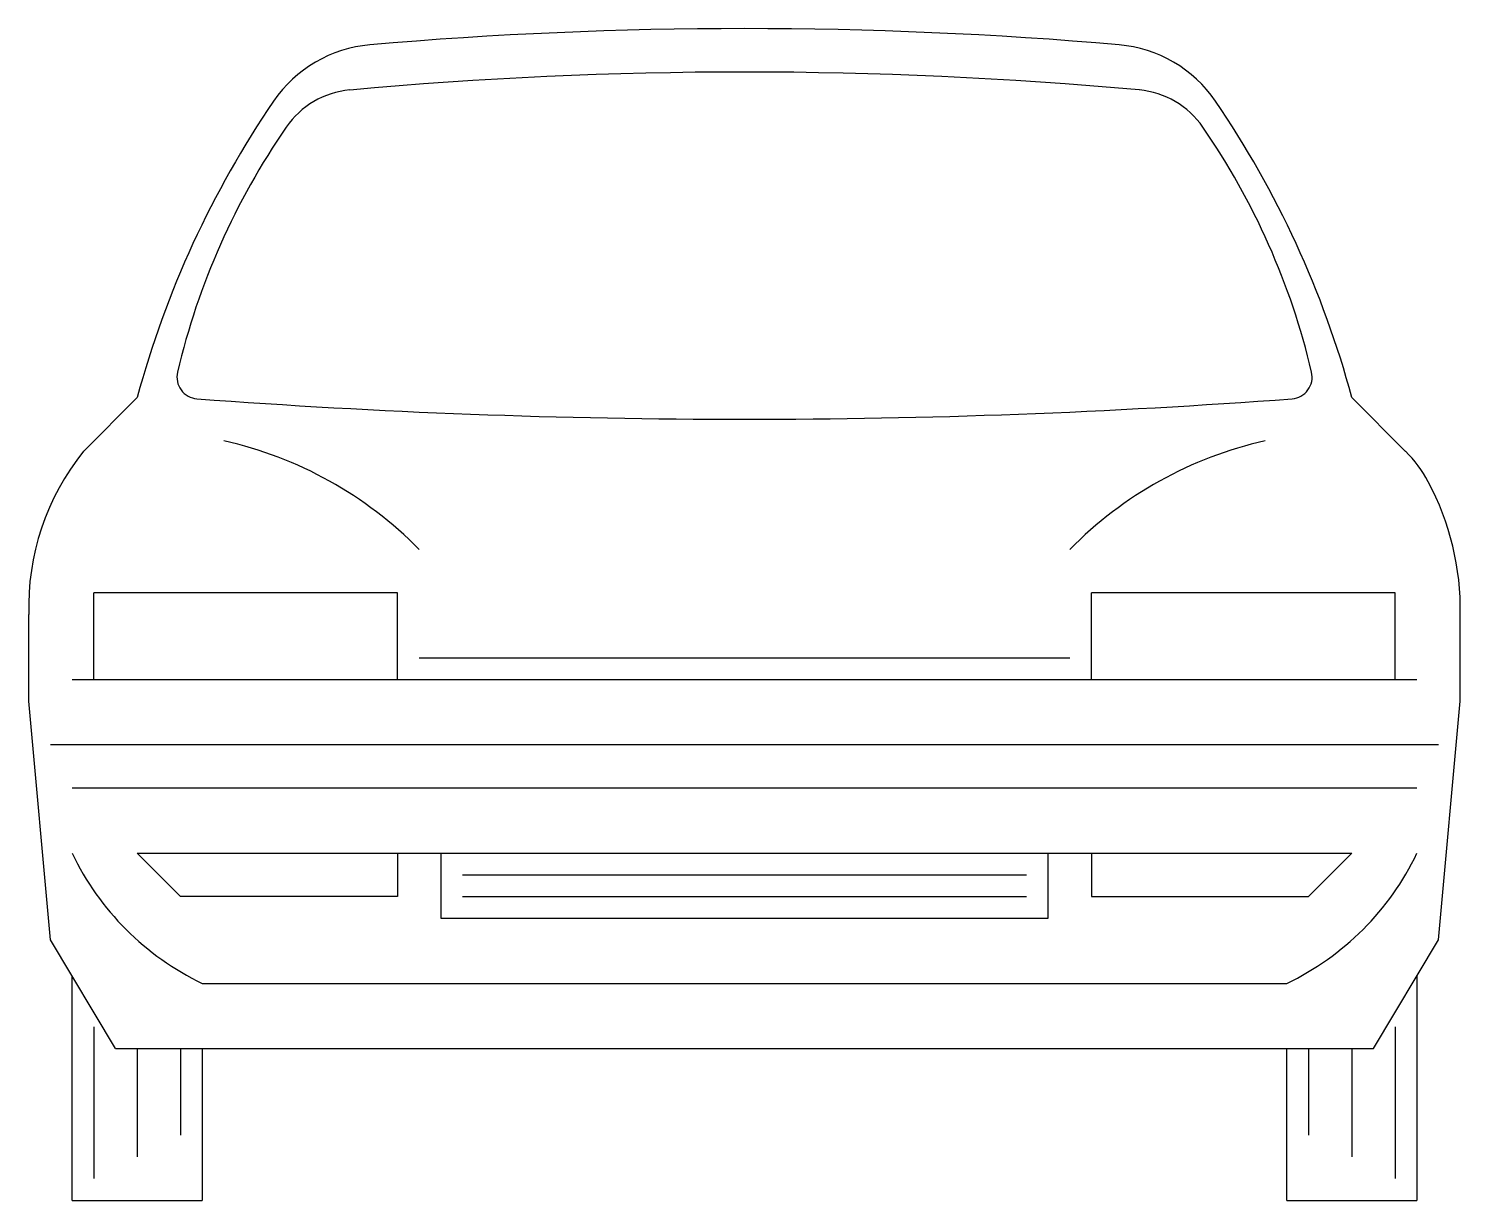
# Model space of a CAD drawing. Extents: x 0 to 1.68, y 0 to 1.37.
import ezdxf

# ---------------------------------------------------------------- set-up
doc = ezdxf.new("R2010")
doc.units = 0
doc.header["$MEASUREMENT"] = 0
doc.layers.add('01', color=1, linetype='CONTINUOUS')
doc.layers.add('02', color=2, linetype='CONTINUOUS')

msp = doc.modelspace()

# ---------------------------------------------------------------- linework, layer by layer
at = {"layer": '01'}
for p, q in [((0.4318, 0.7112), (0.0762, 0.7112)), ((0.0762, 0.6096), (0.0762, 0.7112)), ((0.4318, 0.6096), (0.4318, 0.7112)), ((1.6002, 0.7112), (1.2446, 0.7112)), ((1.2446, 0.6096), (1.2446, 0.7112)), ((1.6002, 0.6096), (1.6002, 0.7112)), ((0.4572, 0.635), (1.2192, 0.635)), ((0.0508, 0.6096), (1.6256, 0.6096)), ((1.651, 0.5334), (0.0254, 0.5334)), ((1.6256, 0.4826), (0.0508, 0.4826)), ((0.1778, 0.3556), (0.127, 0.4064)), ((0.127, 0.4064), (1.5494, 0.4064)), ((0.4318, 0.4064), (0.4318, 0.3556)), ((0.4826, 0.4064), (0.4826, 0.3302)), ((1.1938, 0.3302), (1.1938, 0.4064)), ((1.2446, 0.4064), (1.2446, 0.3556)), ((1.4986, 0.3556), (1.5494, 0.4064)), ((0.508, 0.381), (1.1684, 0.381)), ((0.4318, 0.3556), (0.1778, 0.3556)), ((0.508, 0.3556), (1.1684, 0.3556)), ((1.2446, 0.3556), (1.4986, 0.3556)), ((0.4826, 0.3302), (1.1938, 0.3302)), ((0.2032, 0.254), (1.4732, 0.254)), ((0.0762, 0.2032), (0.0762, 0.0254)), ((1.6002, 0.2032), (1.6002, 0.0254)), ((0.127, 0.1778), (0.127, 0.0508)), ((0.1778, 0.1778), (0.1778, 0.0762)), ((1.4986, 0.1778), (1.4986, 0.0762)), ((1.5494, 0.1778), (1.5494, 0.0508))]:
    msp.add_line(p, q, dxfattribs=at)
for centre, radius, start, end in [((0.8382, -3.7719), 5.0927, 84.7937, 95.2082), ((0.3851, 1.1986), 0.1016, 95.2082, 145.3712), ((1.2913, 1.1986), 0.1016, 34.6288, 84.7918), ((0.9979, 0.7754), 0.8463, 145.3712, 166.7412), ((0.6785, 0.7754), 0.8463, 13.2588, 34.6288), ((0.1989, 0.9637), 0.0254, 166.7412, 265.7231), ((1.4775, 0.9637), 0.0254, 274.2769, 13.2588), ((0.8382, 9.5123), 8.5979, 265.72306, 274.27694), ((0.1276, 0.4379), 0.4623, 44.5158, 77.375), ((1.5488, 0.4379), 0.4623, 102.625, 135.4842), ((0.3429, 0.5461), 0.3238, 205.56, 244.44), ((1.3335, 0.5461), 0.3238, 295.56, 334.44)]:
    msp.add_arc(centre, radius, start, end, dxfattribs=at)
at = {"layer": '02'}
for p, q in [((0.064, 0.8768), (0.127, 0.9398)), ((1.6124, 0.8768), (1.5494, 0.9398)), ((0, 0.5842), (0, 0.6858)), ((1.6764, 0.5842), (1.6764, 0.6858)), ((0.0254, 0.3048), (0, 0.5842)), ((1.651, 0.3048), (1.6764, 0.5842)), ((0.1016, 0.1778), (0.0254, 0.3048)), ((1.5748, 0.1778), (1.651, 0.3048)), ((0.0508, 0), (0.0508, 0.2625)), ((1.6256, 0.2625), (1.6256, 0)), ((0.1016, 0.1778), (1.5748, 0.1778)), ((0.2032, 0.1778), (0.2032, 0)), ((1.4732, 0), (1.4732, 0.1778)), ((0.0508, 0), (0.2032, 0)), ((1.4732, 0), (1.6256, 0))]:
    msp.add_line(p, q, dxfattribs=at)
for centre, radius, start, end in [((0.8382, -3.7211), 5.0927, 85.058, 94.942), ((0.4126, 1.2008), 0.1524, 94.942, 145.6713), ((1.2638, 1.2008), 0.1524, 34.3287, 85.058), ((1.2319, 0.6413), 1.1445, 145.6713, 164.8843), ((0.4445, 0.6413), 1.1445, 15.1157, 34.3287), ((0.2911, 0.6945), 0.2912, 141.2337, 181.706), ((1.5046, 0.7691), 0.1524, 28.2547, 45), ((1.3608, 0.6918), 0.3156, 358.9122, 28.2547)]:
    msp.add_arc(centre, radius, start, end, dxfattribs=at)

doc.saveas('drawing.dxf')
